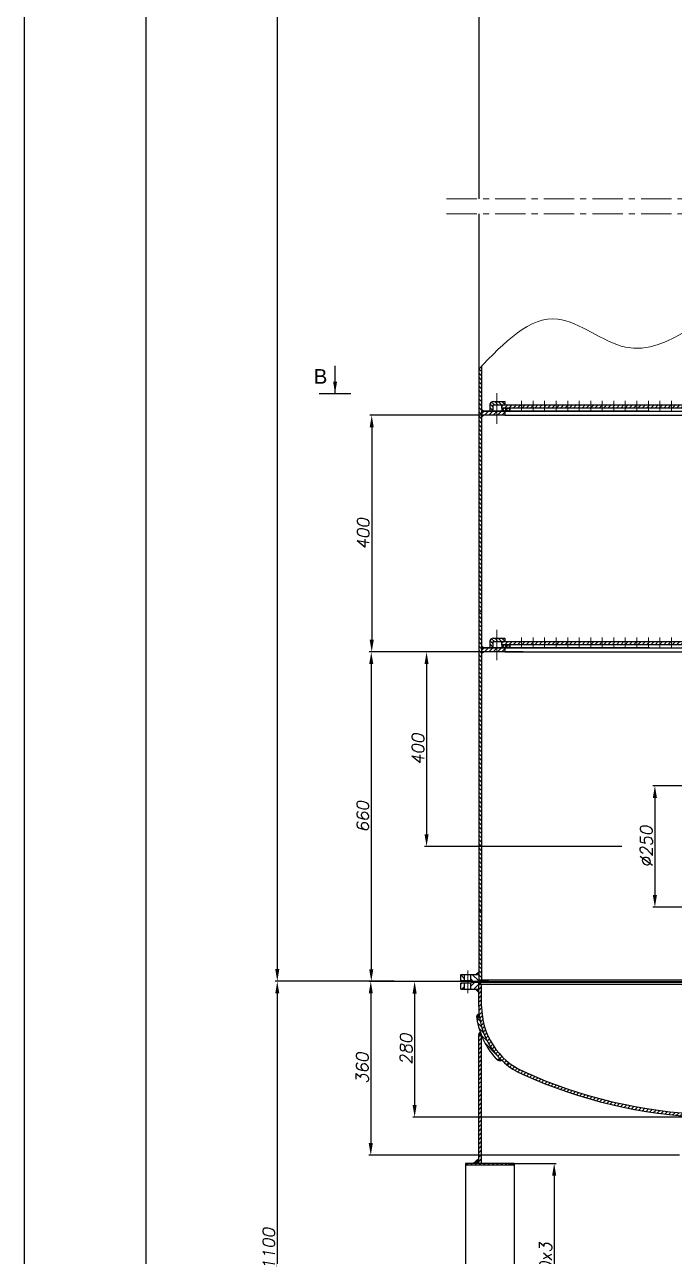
# Model space of a CAD drawing. Header units: inches. Extents: x -9 to 5931, y 0 to 8400.
# Drawn here: x -9 to 1327, y 1347 to 3880 of the extents above; entities that cross this region are included whole.
import ezdxf

# ---------------------------------------------------------------- set-up
doc = ezdxf.new("R2010")
doc.units = ezdxf.units.IN
doc.header["$LTSCALE"] = 50
doc.header["$MEASUREMENT"] = 0
doc.linetypes.add('CENTER', pattern=[2, 1.25, -0.25, 0.25, -0.25])
doc.layers.get('0').update_dxf_attribs({"plot": 0})
for name, color, linetype, lineweight in [('Dam', 2, 'Continuous', 30), ('kthuoc', 3, 'Continuous', 13), ('manh', 4, 'Continuous', 13), ('Net manh', 3, 'Continuous', 13), ('Tam', 1, 'CENTER', 13), ('Tam dut', 1, 'CENTER', 13)]:
    doc.layers.add(name, color=color, linetype=linetype, lineweight=lineweight)
doc.styles.add('chu2.5', font='txt.shx', dxfattribs={"oblique": 10, "height": 25})
doc.dimstyles.new('kichthuoc2.5', dxfattribs={"dimtxt": 25, "dimasz": 25, "dimexe": 4, "dimexo": 0, "dimgap": 5, "dimtad": 1, "dimtoh": 1, "dimdec": 0, "dimzin": 0, "dimdsep": 46, "dimtxsty": 'chu2.5', "dimcen": 5, "dimclrd": 256, "dimclre": 256, "dimclrt": 256, "dimadec": 0, "dimazin": 0, "dimtfac": 1, "dimtdec": 0, "dimtmove": 0, "dimatfit": 0, "dimfxl": 0, "dimtolj": 1, "dimtzin": 0, "dimarcsym": 0})
pattern_1 = [(135, (-224.556, 870.5394), (-4.419417, -4.419417), [])]
pattern_2 = [(45, (-224.556, -3918.4114), (-4.4194174, 4.4194174), [])]
pattern_3 = [(45, (-224.556, -3431.79), (-4.4194174, 4.4194174), [])]
pattern_4 = [(135, (-224.556, 0), (-4.419417, -4.419417), [])]
pattern_5 = [(45, (-224.556, 726.669), (-4.419417, 4.419417), [])]
pattern_6 = [(45, (-224.556, 826.669), (-4.419417, 4.419417), [])]

# ---------------------------------------------------------------- blocks, each defined once
blk = doc.blocks.new('*D10')
at = {"layer": 'DEFPOINTS', "color": 0}
for p in [(954.3, 3076.9), (704.7, 2590.2), (989.4, 2590.2)]:
    blk.add_point(p, dxfattribs=at)
at = {"layer": 'Net manh', "lineweight": -2}
for p, q in [((954.3, 3076.9), (700.7, 3076.9)), ((704.7, 3051.9), (704.7, 2615.2)), ((989.4, 2590.2), (700.7, 2590.2))]:
    blk.add_line(p, q, dxfattribs=at)
at = {"layer": 'Net manh'}
for points in [[(700.5, 3051.9), (708.8, 3051.9), (704.7, 3076.9)], [(700.5, 2615.2), (708.8, 2615.2), (704.7, 2590.2)]]:
    blk.add_solid(points, dxfattribs=at)
at = {"layer": 'Net manh', "insert": (687.2, 2833.5), "char_height": 25, "attachment_point": 5, "rotation": 90, "style": 'chu2.5'}
blk.add_mtext('\\A1;400', dxfattribs=at)
blk = doc.blocks.new('*D4')
at = {"layer": 'DEFPOINTS', "color": 0}
for p in [(1429.9, 2315.2), (1287, 2065.2), (1540.3, 2065.2)]:
    blk.add_point(p, dxfattribs=at)
at = {"layer": 'Net manh', "lineweight": -2}
for p, q in [((1429.9, 2315.2), (1283, 2315.2)), ((1287, 2290.2), (1287, 2090.2)), ((1540.3, 2065.2), (1283, 2065.2))]:
    blk.add_line(p, q, dxfattribs=at)
at = {"layer": 'Net manh'}
for points in [[(1282.8, 2290.2), (1291.2, 2290.2), (1287, 2315.2)], [(1282.8, 2090.2), (1291.2, 2090.2), (1287, 2065.2)]]:
    blk.add_solid(points, dxfattribs=at)
at = {"layer": 'Net manh', "insert": (1269.5, 2190.2), "char_height": 25, "attachment_point": 5, "rotation": 90, "style": 'chu2.5'}
blk.add_mtext('\\A1;%%c250', dxfattribs=at)
blk = doc.blocks.new('*D65')
at = {"layer": 'DEFPOINTS', "color": 0}
for p in [(864.1, 2590.2), (703.7, 1912.9), (945.5, 1912.9)]:
    blk.add_point(p, dxfattribs=at)
at = {"layer": 'kthuoc', "lineweight": -2}
for p, q in [((864.1, 2590.2), (699.7, 2590.2)), ((703.7, 2565.2), (703.7, 1937.9)), ((945.5, 1912.9), (699.7, 1912.9))]:
    blk.add_line(p, q, dxfattribs=at)
at = {"layer": 'kthuoc'}
for points in [[(699.5, 2565.2), (707.9, 2565.2), (703.7, 2590.2)], [(699.5, 1937.9), (707.9, 1937.9), (703.7, 1912.9)]]:
    blk.add_solid(points, dxfattribs=at)
at = {"layer": 'kthuoc', "insert": (686.2, 2251.6), "char_height": 25, "attachment_point": 5, "rotation": 90, "style": 'chu2.5'}
blk.add_mtext('\\A1;660', dxfattribs=at)
blk = doc.blocks.new('*D68')
at = {"layer": 'DEFPOINTS', "color": 0}
for p in [(1016, 2590.2), (817.4, 2190.2), (1218.9, 2190.2)]:
    blk.add_point(p, dxfattribs=at)
at = {"layer": 'kthuoc', "lineweight": -2}
for p, q in [((1016, 2590.2), (813.4, 2590.2)), ((817.4, 2565.2), (817.4, 2215.2)), ((1218.9, 2190.2), (813.4, 2190.2))]:
    blk.add_line(p, q, dxfattribs=at)
at = {"layer": 'kthuoc'}
for points in [[(813.3, 2565.2), (821.6, 2565.2), (817.4, 2590.2)], [(813.3, 2215.2), (821.6, 2215.2), (817.4, 2190.2)]]:
    blk.add_solid(points, dxfattribs=at)
at = {"layer": 'kthuoc', "insert": (799.9, 2390.2), "char_height": 25, "attachment_point": 5, "rotation": 90, "style": 'chu2.5'}
blk.add_mtext('\\A1;400', dxfattribs=at)
blk = doc.blocks.new('*D74')
at = {"layer": 'DEFPOINTS', "color": 0}
for p in [(822.6, 1912.9), (792.9, 1633.6), (1389.9, 1633.6)]:
    blk.add_point(p, dxfattribs=at)
at = {"layer": 'kthuoc', "lineweight": -2}
for p, q in [((822.6, 1912.9), (788.9, 1912.9)), ((792.9, 1887.9), (792.9, 1658.6)), ((1389.9, 1633.6), (788.9, 1633.6))]:
    blk.add_line(p, q, dxfattribs=at)
at = {"layer": 'kthuoc'}
for points in [[(788.7, 1887.9), (797, 1887.9), (792.9, 1912.9)], [(788.7, 1658.6), (797, 1658.6), (792.9, 1633.6)]]:
    blk.add_solid(points, dxfattribs=at)
at = {"layer": 'kthuoc', "insert": (775.4, 1773.3), "char_height": 25, "attachment_point": 5, "rotation": 90, "style": 'chu2.5'}
blk.add_mtext('\\A1;280', dxfattribs=at)
blk = doc.blocks.new('*D85')
at = {"layer": 'DEFPOINTS', "color": 0}
for p in [(652.9, 1913), (510.4, 813), (782.7, 813)]:
    blk.add_point(p, dxfattribs=at)
at = {"layer": 'kthuoc', "lineweight": -2}
for p, q in [((652.9, 1913), (506.4, 1913)), ((510.4, 1888), (510.4, 838)), ((782.7, 813), (506.4, 813))]:
    blk.add_line(p, q, dxfattribs=at)
at = {"layer": 'kthuoc'}
for points in [[(506.2, 1888), (514.6, 1888), (510.4, 1913)], [(506.2, 838), (514.6, 838), (510.4, 813)]]:
    blk.add_solid(points, dxfattribs=at)
at = {"layer": 'kthuoc', "insert": (492.9, 1363), "char_height": 25, "attachment_point": 5, "rotation": 90, "style": 'chu2.5'}
blk.add_mtext('\\A1;1100', dxfattribs=at)
blk = doc.blocks.new('*D83')
at = {"layer": 'DEFPOINTS', "color": 0}
for p in [(985, 1538.7), (978.2, 1088.7), (1079.8, 1088.7)]:
    blk.add_point(p, dxfattribs=at)
at = {"layer": 'kthuoc', "lineweight": -2}
for p, q in [((985, 1538.7), (1083.8, 1538.7)), ((1079.8, 1513.7), (1079.8, 1113.7)), ((978.2, 1088.7), (1083.8, 1088.7))]:
    blk.add_line(p, q, dxfattribs=at)
at = {"layer": 'kthuoc'}
for points in [[(1075.7, 1513.7), (1084, 1513.7), (1079.8, 1538.7)], [(1075.7, 1113.7), (1084, 1113.7), (1079.8, 1088.7)]]:
    blk.add_solid(points, dxfattribs=at)
at = {"layer": 'kthuoc', "insert": (1062.3, 1313.7), "char_height": 25, "attachment_point": 5, "rotation": 90, "style": 'chu2.5'}
blk.add_mtext('\\A1;%%c450x3', dxfattribs=at)
blk = doc.blocks.new('*D73')
at = {"layer": 'DEFPOINTS', "color": 0}
for p in [(750.5, 1913), (702.7, 1555.5), (1337.8, 1555.5)]:
    blk.add_point(p, dxfattribs=at)
at = {"layer": 'kthuoc', "lineweight": -2}
for p, q in [((750.5, 1913), (698.7, 1913)), ((702.7, 1888), (702.7, 1580.5)), ((1337.8, 1555.5), (698.7, 1555.5))]:
    blk.add_line(p, q, dxfattribs=at)
at = {"layer": 'kthuoc'}
for points in [[(698.5, 1888), (706.9, 1888), (702.7, 1913)], [(698.5, 1580.5), (706.9, 1580.5), (702.7, 1555.5)]]:
    blk.add_solid(points, dxfattribs=at)
at = {"layer": 'kthuoc', "insert": (685.2, 1734.3), "char_height": 25, "attachment_point": 5, "rotation": 90, "style": 'chu2.5'}
blk.add_mtext('\\A1;360', dxfattribs=at)
blk = doc.blocks.new('*D86')
at = {"layer": 'DEFPOINTS', "color": 0}
for p in [(694.9, 7490.4), (510.4, 1913), (724.6, 1913)]:
    blk.add_point(p, dxfattribs=at)
at = {"layer": 'Net manh', "lineweight": -2}
for p, q in [((694.9, 7490.4), (506.4, 7490.4)), ((510.4, 7465.4), (510.4, 1938)), ((724.6, 1913), (506.4, 1913))]:
    blk.add_line(p, q, dxfattribs=at)
at = {"layer": 'Net manh'}
for points in [[(506.2, 7465.4), (514.6, 7465.4), (510.4, 7490.4)], [(506.2, 1938), (514.6, 1938), (510.4, 1913)]]:
    blk.add_solid(points, dxfattribs=at)
at = {"layer": 'Net manh', "insert": (492.9, 4701.7), "char_height": 25, "attachment_point": 5, "rotation": 90, "style": 'chu2.5'}
blk.add_mtext('\\A1;8400', dxfattribs=at)

msp = doc.modelspace()

# ---------------------------------------------------------------- hatches: boundary and pattern name
at = {"layer": 'kthuoc'}
h = msp.add_hatch(dxfattribs=at)
h.set_pattern_fill('ANSI31', color=256, scale=50, angle=90, style=0)
h.set_pattern_definition(pattern_4)
edge = h.paths.add_edge_path()
edge.add_spline(control_points=[(930.7, 3178.1), (928.7, 3176), (926.7, 3173.9), (924.7, 3171.8)], knot_values=[0, 0, 0, 0, 7.320632, 7.320632, 7.320632, 7.320632], degree=3, periodic=0)
edge.add_line((924.7, 3171.8), (924.7, 2972.8))
edge.add_line((924.7, 2972.8), (930.7, 2972.8))
edge.add_line((930.7, 2972.8), (930.7, 3178.1))
for points in [[(930.7, 3089.7), (930.7, 3085.2), (935.3, 3085.2)], [(935.1, 3076.9), (930.7, 3076.9), (930.7, 3072.8)], [(930.7, 2603.1), (930.7, 2598.5), (935.3, 2598.5)], [(935.1, 2590.2), (930.7, 2590.2), (930.7, 2586.2)], [(924.7, 1932.6), (918.9, 1927.2), (924.7, 1927.2)], [(930.7, 1916.7), (924.7, 1912.9), (924.7, 1916.7)], [(929.7, 1916.1), (924.7, 1916.1), (924.7, 1912.9)], [(924.7, 1548.4), (913.3, 1538.7), (924.7, 1538.7)]]:
    msp.add_hatch(color=256, dxfattribs=at).paths.add_polyline_path(points)
h = msp.add_hatch(dxfattribs=at)
h.set_pattern_fill('ANSI31', color=256, scale=50, angle=90, style=0)
h.set_pattern_definition(pattern_4)
h.paths.add_polyline_path([(930.7, 2972.8), (924.7, 2972.8), (924.7, 2672.2), (930.7, 2672.4)])
h = msp.add_hatch(dxfattribs=at)
h.set_pattern_fill('ANSI31', color=256, scale=50, angle=90, style=0)
h.set_pattern_definition(pattern_1)
edge = h.paths.add_edge_path()
edge.add_spline(control_points=[(930.7, 2678.6), (928.7, 2676.5), (926.7, 2674.4), (924.7, 2672.3)], knot_values=[0, 0, 0, 0, 7.320632, 7.320632, 7.320632, 7.320632], degree=3, periodic=0)
edge.add_line((924.7, 2672.3), (924.7, 2512.8))
edge.add_line((924.7, 2512.8), (930.7, 2512.8))
edge.add_line((930.7, 2512.8), (930.7, 2678.6))
h = msp.add_hatch(dxfattribs=at)
h.set_pattern_fill('ANSI31', color=256, scale=50, angle=90, style=0)
h.set_pattern_definition(pattern_1)
h.paths.add_polyline_path([(930.7, 2517.8), (924.7, 2517.8), (924.7, 2278.2), (930.7, 2278.2)])
h = msp.add_hatch(dxfattribs=at)
h.set_pattern_fill('ANSI31', color=256, scale=50, angle=90, style=0)
h.set_pattern_definition(pattern_1)
h.paths.add_polyline_path([(930.7, 2278.2), (924.7, 2278.2), (924.7, 2056.9), (930.7, 2056.9)])
h = msp.add_hatch(dxfattribs=at)
h.set_pattern_fill('ANSI31', color=256, scale=50, angle=90, style=0)
h.set_pattern_definition(pattern_4)
h.paths.add_polyline_path([(924.7, 1916.1), (929.8, 1916.1), (930.7, 1916.7), (930.7, 2059.1), (924.7, 2059.1)])
h = msp.add_hatch(dxfattribs=at)
h.set_pattern_fill('ANSI38', color=256, scale=10, style=0)
h.set_pattern_definition([(135, (3079.935, -5833.9382), (0.88388348, 0.88388348), []), (45, (3079.935, -5833.9382), (2.65165043, 0.88388348), [3.125, -1.875])])
h.paths.add_polyline_path([(910.5, 1912.9), (924.7, 1912.9), (924.7, 1911.2), (910.5, 1911.2)])
h = msp.add_hatch(color=256, dxfattribs=at)
h.paths.add_polyline_path([(924.7, 1911.2), (924.7, 1911.2), (924.7, 1907.5), (929.7, 1907.3)])
h.paths.add_polyline_path([(924.7, 1896.9), (918.4, 1896.9), (924.7, 1889.7)])
h = msp.add_hatch(dxfattribs=at)
h.set_pattern_fill('ANSI31', color=256, scale=50, style=0)
h.set_pattern_definition(pattern_6)
h.paths.add_polyline_path([(930.7, 1861.3), (930.7, 1907.3), (929.8, 1907.3), (929.7, 1907.4), (924.7, 1907.4), (924.7, 1861.3, 0.230405), (983.3, 1740.9), (987.6, 1745.2, -0.2318)])
h = msp.add_hatch(color=256, dxfattribs=at)
edge = h.paths.add_edge_path()
edge.add_spline(control_points=[(925.4, 1846.7), (923.6, 1845.6), (920.1, 1843.5), (920.4, 1839.4), (920.5, 1837.2)], knot_values=[0, 0, 0, 0, 5.610833, 11.478842, 11.478842, 11.478842, 11.478842], degree=3, periodic=0)
edge.add_line((920.5, 1837.2), (926.5, 1838.1))
edge.add_arc((1077.7, 1861.3), 153, 185.5015, 188.7123, ccw=False)
h = msp.add_hatch(dxfattribs=at)
h.set_pattern_fill('ANSI31', color=256, scale=50, angle=90, style=0)
h.set_pattern_definition([(135, (-224.556, 826.669), (-4.419417, -4.419417), [])])
h.paths.add_polyline_path([(963.5, 1750.7), (967.8, 1754.9, -0.155583), (926.5, 1838.1), (920.5, 1837.2, 0.155583)])
h = msp.add_hatch(color=256, dxfattribs=at)
edge = h.paths.add_edge_path()
edge.add_spline(control_points=[(927.9, 1808.1), (926.5, 1807.3), (923.7, 1805.7), (924.3, 1802.5), (924.7, 1800.7)], knot_values=[0, 0, 0, 0, 4.12587, 8.89628, 8.89628, 8.89628, 8.89628], degree=3, periodic=0)
edge.add_line((924.7, 1800.7), (930.7, 1800.7))
edge.add_arc((1077.7, 1861.3), 159, 199.5593, 202.4027, ccw=False)
h = msp.add_hatch(dxfattribs=at)
h.set_pattern_fill('ANSI31', color=256, scale=50, style=0)
h.set_pattern_definition(pattern_6)
h.paths.add_polyline_path([(930.7, 1800.7), (924.7, 1800.7), (924.7, 1538.7), (930.7, 1538.7)])
h = msp.add_hatch(color=256, dxfattribs=at)
edge = h.paths.add_edge_path()
edge.add_line((967.8, 1754.9), (963.5, 1750.7))
edge.add_spline(control_points=[(963.5, 1750.7), (965.3, 1749.8), (968.3, 1748.2), (971.1, 1749.8), (972.2, 1750.5)], knot_values=[0, 0, 0, 0, 5.614912, 9.292073, 9.292073, 9.292073, 9.292073], degree=3, periodic=0)
edge.add_arc((1077.7, 1861.3), 153, 224.0856, 226.4228, ccw=False)
h = msp.add_hatch(dxfattribs=at)
h.set_pattern_fill('ANSI31', color=256, scale=50, style=0)
h.set_pattern_definition(pattern_5)
h.paths.add_polyline_path([(1292.7, 1647.1, -0.072301), (1016.7, 1726.5, -0.063914), (984.7, 1746.2), (981.2, 1742.6, 0.064627), (1014.7, 1721.9, 0.072472), (1292.7, 1642)])
h = msp.add_hatch(dxfattribs=at)
h.set_pattern_fill('ANSI31', color=256, scale=50, style=0)
h.set_pattern_definition(pattern_5)
h.paths.add_polyline_path([(1290.3, 1647.4), (1289.1, 1642.5, 0.02523), (1389.9, 1633.6), (1389.9, 1638.6, -0.025057)])
h = msp.add_hatch(dxfattribs=at)
h.set_pattern_fill('ANSI31', color=256, scale=50, angle=90, style=0)
h.set_pattern_definition([(135, (-224.556, 231.9754), (-4.419417, -4.419417), [])])
h.paths.add_polyline_path([(997.7, 1538.7), (897.7, 1538.7), (897.7, 1534.7), (997.7, 1534.7)])
at = {"layer": 'manh'}
h = msp.add_hatch(dxfattribs=at)
h.set_pattern_fill('ANSI31', color=256, scale=70, style=0)
h.set_pattern_definition([(315, (22273.95, 9384.419), (-6.1871843, -6.1871843), [])])
h.paths.add_polyline_path([(895.7, 1914.6), (887.7, 1914.6), (887.7, 1927.2), (895.7, 1927.2)])
h.paths.add_polyline_path([(908.3, 1927.2), (924.7, 1927.2), (924.7, 1912.9), (910.5, 1912.9), (908.3, 1914.6)])
h = msp.add_hatch(dxfattribs=at)
h.set_pattern_fill('ANSI31', color=256, scale=70, angle=90, style=0)
h.set_pattern_definition([(225, (22273.95, 9384.419), (-6.1871843, 6.1871843), [])])
h.paths.add_polyline_path([(887.7, 1909.5), (895.7, 1909.5), (895.7, 1896.9), (887.7, 1896.9)])
h.paths.add_polyline_path([(908.3, 1896.9), (908.3, 1909.5), (910.5, 1911.2), (924.8, 1911.2), (924.8, 1896.9)])
at = {"layer": 'Net manh'}
h = msp.add_hatch(dxfattribs=at)
h.set_pattern_fill('ANSI31', color=256, scale=41.666667, style=0)
h.set_pattern_definition([(135, (-25688.1796, -625.2784), (3.6828478, 3.6828478), [])])
h.paths.add_polyline_path([(954.6, 3105.1), (978.3, 3105.1), (978.3, 3098.4), (954.6, 3098.4), (954.6, 3085.2), (948, 3085.2), (948, 3098.4, -0.414214)])
h = msp.add_hatch(dxfattribs=at)
h.set_pattern_fill('ANSI31', color=256, scale=50, style=0)
h.set_pattern_definition(pattern_3)
edge = h.paths.add_edge_path()
edge.add_line((1427.7, 3098.4), (1261.1, 3098.4))
edge.add_spline(control_points=[(1261.1, 3098.4), (1260.1, 3096.2), (1259.1, 3094), (1258.2, 3091.8)], knot_values=[719.779561, 719.779561, 719.779561, 719.779561, 727.189817, 727.189817, 727.189817, 727.189817], degree=3, periodic=0)
edge.add_line((1258.2, 3091.8), (1427.7, 3091.8))
edge.add_line((1427.7, 3091.8), (1427.7, 3098.4))
edge = h.paths.add_edge_path()
edge.add_spline(control_points=[(1258.2, 3091.8), (1259.1, 3094), (1260.1, 3096.2), (1261.1, 3098.4)], knot_values=[719.779561, 719.779561, 719.779561, 719.779561, 727.189817, 727.189817, 727.189817, 727.189817], degree=3, periodic=0)
edge.add_line((1261.1, 3098.4), (1012.9, 3098.4))
edge.add_line((1012.9, 3098.4), (1012.9, 3091.8))
edge.add_line((1012.9, 3091.8), (1258.2, 3091.8))
h.paths.add_polyline_path([(1012.9, 3098.4), (988.7, 3098.4), (982.2, 3098.4), (972.2, 3098.4), (972.2, 3091.8), (988.7, 3091.8), (1012.9, 3091.8)])
h = msp.add_hatch(dxfattribs=at)
h.set_pattern_fill('ANSI37', color=256, scale=41.666667, style=0)
h.set_pattern_definition([(135, (-23292.257, -663.8664), (3.6828478, 3.6828478), []), (45, (-23292.257, -663.8664), (3.6828478, -3.6828478), [])])
h.paths.add_polyline_path([(972.2, 3091.8), (988.7, 3091.8), (988.7, 3085.2), (972.2, 3085.2)])
h = msp.add_hatch(dxfattribs=at)
h.set_pattern_fill('ANSI31', color=256, scale=50, style=0)
h.set_pattern_definition(pattern_3)
h.paths.add_polyline_path([(962.2, 3085.2), (930.7, 3085.2), (930.7, 3076.9), (962.2, 3076.9)])
h.paths.add_polyline_path([(978.3, 3085.2), (962.2, 3085.2), (962.2, 3076.9), (978.3, 3076.9)])
h = msp.add_hatch(dxfattribs=at)
h.set_pattern_fill('ANSI31', color=256, scale=41.666667, style=0)
h.set_pattern_definition([(135, (-25688.1796, -1111.9), (3.6828478, 3.6828478), [])])
h.paths.add_polyline_path([(954.6, 2618.4), (978.3, 2618.4), (978.3, 2611.8), (954.6, 2611.8), (954.6, 2598.5), (948, 2598.5), (948, 2611.8, -0.414214)])
h = msp.add_hatch(dxfattribs=at)
h.set_pattern_fill('ANSI31', color=256, scale=50, style=0)
h.set_pattern_definition(pattern_2)
edge = h.paths.add_edge_path()
edge.add_line((1427.7, 2611.8), (1261.1, 2611.8))
edge.add_spline(control_points=[(1261.1, 2611.8), (1260.1, 2609.6), (1259.1, 2607.4), (1258.2, 2605.2)], knot_values=[719.779561, 719.779561, 719.779561, 719.779561, 727.189817, 727.189817, 727.189817, 727.189817], degree=3, periodic=0)
edge.add_line((1258.2, 2605.2), (1427.7, 2605.2))
edge.add_line((1427.7, 2605.2), (1427.7, 2611.8))
edge = h.paths.add_edge_path()
edge.add_spline(control_points=[(1258.2, 2605.2), (1259.1, 2607.4), (1260.1, 2609.6), (1261.1, 2611.8)], knot_values=[719.779561, 719.779561, 719.779561, 719.779561, 727.189817, 727.189817, 727.189817, 727.189817], degree=3, periodic=0)
edge.add_line((1261.1, 2611.8), (1012.9, 2611.8))
edge.add_line((1012.9, 2611.8), (1012.9, 2605.2))
edge.add_line((1012.9, 2605.2), (1258.2, 2605.2))
h.paths.add_polyline_path([(1012.9, 2611.8), (988.7, 2611.8), (982.2, 2611.8), (972.2, 2611.8), (972.2, 2605.2), (988.7, 2605.2), (1012.9, 2605.2)])
h = msp.add_hatch(dxfattribs=at)
h.set_pattern_fill('ANSI31', color=256, scale=50, style=0)
h.set_pattern_definition(pattern_2)
h.paths.add_polyline_path([(962.2, 2598.5), (930.7, 2598.5), (930.7, 2590.2), (962.2, 2590.2)])
h.paths.add_polyline_path([(978.3, 2598.5), (962.2, 2598.5), (962.2, 2590.2), (978.3, 2590.2)])
h = msp.add_hatch(dxfattribs=at)
h.set_pattern_fill('ANSI37', color=256, scale=41.666667, style=0)
h.set_pattern_definition([(135, (-23292.257, -1150.488), (3.6828478, 3.6828478), []), (45, (-23292.257, -1150.488), (3.6828478, -3.6828478), [])])
h.paths.add_polyline_path([(972.2, 2605.2), (988.7, 2605.2), (988.7, 2598.5), (972.2, 2598.5)])

# ---------------------------------------------------------------- linework, layer by layer
msp.add_lwpolyline([(-9.2, 0), (-9.2, 8400), (5930.8, 8400), (5930.8, 0), (-9.2, 0)], close=True)
at = {"layer": 'Dam'}
for p, q in [((240.8, 50), (240.8, 8350)), ((924.7, 4317.5), (924.7, 3521.8)), ((924.7, 3491.2), (924.7, 1912.9)), ((930.7, 3178.1), (930.7, 1916.1)), ((596.7, 3121.4), (661.9, 3121.4)), ((954.6, 3091.8), (954.6, 3098.4)), ((954.6, 3098.4), (982.2, 3098.4)), ((972.2, 3091.8), (972.2, 3098.4)), ((988.7, 3091.8), (972.2, 3091.8)), ((972.2, 3091.8), (972.2, 3085.2)), ((978.3, 3105.1), (978.3, 3098.4)), ((988.7, 3098.4), (1427.7, 3098.4)), ((988.7, 3091.8), (988.7, 3085.2)), ((1424.2, 3091.8), (988.7, 3091.8)), ((964.7, 3085.2), (930.7, 3085.2)), ((1276, 3085.2), (965, 3085.2)), ((954.6, 2611.8), (982.2, 2611.8)), ((954.6, 2605.2), (954.6, 2611.8)), ((972.2, 2605.2), (972.2, 2611.8)), ((978.3, 2618.4), (978.3, 2611.8)), ((988.7, 2611.8), (1427.7, 2611.8)), ((964.7, 2598.5), (930.7, 2598.5)), ((1276, 2598.5), (965, 2598.5)), ((972.2, 2605.2), (972.2, 2598.5)), ((988.7, 2605.2), (972.2, 2605.2)), ((1424.2, 2605.2), (988.7, 2605.2)), ((988.7, 2605.2), (988.7, 2598.5)), ((887.7, 1914.6), (887.7, 1927.2)), ((887.7, 1927.2), (924.7, 1927.2)), ((895.7, 1914.6), (895.7, 1927.2)), ((908.3, 1914.6), (908.3, 1927.2)), ((887.7, 1914.6), (908.3, 1914.6)), ((908.3, 1909.5), (887.7, 1909.5)), ((887.7, 1896.9), (887.7, 1909.5)), ((895.7, 1896.9), (895.7, 1909.5)), ((910.5, 1912.9), (908.3, 1914.6)), ((910.5, 1911.2), (908.3, 1909.5)), ((908.3, 1896.9), (908.3, 1909.5)), ((910.5, 1911.2), (910.5, 1912.9)), ((910.5, 1912.9), (1427.7, 1912.9)), ((910.5, 1911.2), (1427.7, 1911.2)), ((924.7, 1917), (924.7, 1908.3)), ((924.7, 1861.3), (924.7, 1911.3)), ((924.7, 1907.3), (1427.7, 1907.3)), ((929.7, 1916.1), (1427.7, 1916.1)), ((930.7, 1861.3), (930.7, 1907.3)), ((887.7, 1896.9), (924.7, 1896.9)), ((926.5, 1838.1), (920.5, 1837.2)), ((967.8, 1754.9), (963.5, 1750.7))]:
    msp.add_line(p, q, dxfattribs=at)
at = {"layer": 'Dam', "color": 2}
for p, q in [((930.7, 3085.2), (1423.5, 3085.2)), ((978.3, 3076.9), (930.7, 3076.9)), ((978.3, 3085.2), (978.3, 3076.9)), ((978.3, 3076.9), (1409.1, 3076.9)), ((930.7, 2598.5), (1423.5, 2598.5)), ((978.3, 2590.2), (930.7, 2590.2)), ((978.3, 2598.5), (978.3, 2590.2)), ((978.3, 2590.2), (1409.1, 2590.2)), ((924.7, 1538.7), (924.7, 1800.7)), ((930.7, 1800.7), (924.7, 1800.7)), ((930.7, 1538.7), (930.7, 1800.7)), ((897.7, 1538.7), (897.7, 1088.7)), ((997.7, 1538.7), (897.7, 1538.7)), ((997.7, 1534.7), (897.7, 1534.7)), ((997.7, 1538.7), (997.7, 1088.7))]:
    msp.add_line(p, q, dxfattribs=at)
at = {"layer": 'Dam'}
for points in [[(948, 3085.2), (948, 3098.4, -0.15043), (949.1, 3102.2, -0.15043)], [(948, 2598.5), (948, 2611.8, -0.15043), (949.1, 2615.5, -0.15043)]]:
    msp.add_lwpolyline(points, format="xyb", dxfattribs=at)
for points in [[(954.6, 3105.1), (978.3, 3105.1)], [(954.6, 3085.2), (954.6, 3098.4)], [(982.2, 3098.4), (988.7, 3098.4)], [(954.6, 2618.4), (978.3, 2618.4)], [(954.6, 2598.5), (954.6, 2611.8)], [(982.2, 2611.8), (988.7, 2611.8)]]:
    msp.add_lwpolyline(points, dxfattribs=at)
for centre, radius, start, end in [((954.6, 3098.4), 6.63, 90, 180), ((954.6, 2611.8), 6.63, 90, 180), ((1077.7, 1861.3), 153, 180, 245.6843), ((1077.7, 1861.3), 147, 180, 245.6843), ((1077.7, 1861.3), 159, 188.7123, 224.0856), ((1427.7, 2635.9), 997, 245.6843, 267.8402), ((1427.7, 2635.9), 1003, 245.6843, 267.8402)]:
    msp.add_arc(centre, radius, start, end, dxfattribs=at)
at = {"layer": 'kthuoc', "color": 2, "lineweight": 0}
for p, q in [((982.2, 3098.4), (972.2, 3098.4)), ((972.2, 3098.4), (972.2, 3091.8)), ((972.2, 3091.8), (988.7, 3091.8)), ((988.7, 3098.4), (982.2, 3098.4)), ((1012.9, 3098.4), (988.7, 3098.4)), ((988.7, 3091.8), (1012.9, 3091.8)), ((1261.1, 3098.4), (1012.9, 3098.4)), ((1012.9, 3091.8), (1258.2, 3091.8)), ((972.2, 2611.8), (972.2, 2605.2)), ((982.2, 2611.8), (972.2, 2611.8)), ((988.7, 2611.8), (982.2, 2611.8)), ((1012.9, 2611.8), (988.7, 2611.8)), ((1261.1, 2611.8), (1012.9, 2611.8)), ((972.2, 2605.2), (988.7, 2605.2)), ((988.7, 2605.2), (1012.9, 2605.2)), ((1012.9, 2605.2), (1258.2, 2605.2))]:
    msp.add_line(p, q, dxfattribs=at)
at = {"layer": 'kthuoc', "color": 1, "lineweight": 0}
for p, q in [((1012.9, 3098.4), (1012.9, 3091.8)), ((1012.9, 3091.8), (1012.9, 3098.4)), ((1012.9, 2605.2), (1012.9, 2611.8)), ((1012.9, 2611.8), (1012.9, 2605.2))]:
    msp.add_line(p, q, dxfattribs=at)
at = {"layer": 'kthuoc'}
for p, q in [((930.7, 3089.7), (935.3, 3085.2)), ((935.1, 3076.9), (930.7, 3072.8)), ((930.7, 2603.1), (935.3, 2598.5)), ((935.1, 2590.2), (930.7, 2586.2)), ((918.9, 1927.2), (924.7, 1932.6)), ((924.7, 1912.9), (930.7, 1916.7)), ((924.7, 1912.9), (929.7, 1916.1)), ((924.7, 1916.1), (924.7, 1912.9)), ((929.7, 1916.1), (924.7, 1916.1)), ((924.7, 1911.2), (929.7, 1907.3)), ((929.7, 1907.3), (924.7, 1907.5)), ((918.4, 1896.9), (924.7, 1889.7)), ((924.7, 1548.4), (913.3, 1538.7))]:
    msp.add_line(p, q, dxfattribs=at)
for points in [[(924.7, 3171.8), (1087.1, 3274.8), (1226.3, 3217.1), (1500.5, 3325.3), (1753.6, 3320.5), (1930.7, 3462.4)], [(920.5, 1837.2), (921.1, 1843.1), (925.4, 1846.7)], [(924.7, 1800.7), (924.7, 1805.5), (927.9, 1808.1)], [(963.5, 1750.7), (968.8, 1749), (972.2, 1750.5)]]:
    msp.add_spline(points, degree=3, dxfattribs=at)
at = {"layer": 'manh'}
msp.add_line((629.3, 3121.4), (629.3, 3178.4), dxfattribs=at)
at = {"layer": 'Tam'}
for p, q in [((858.5, 3521.8), (2005.6, 3521.8)), ((858.5, 3491.2), (2005.6, 3491.2)), ((902, 1888.5), (902, 1935.5))]:
    msp.add_line(p, q, dxfattribs=at)
at = {"layer": 'Tam dut'}
for p, q in [((962.2, 3122.2), (962.2, 3058.2)), ((1012.9, 3106.4), (1012.9, 3086.9)), ((1036.6, 3106.4), (1036.6, 3086.9)), ((1060.3, 3106.4), (1060.3, 3086.9)), ((1084, 3106.4), (1084, 3086.9)), ((1107.7, 3106.4), (1107.7, 3086.9)), ((1131.4, 3106.4), (1131.4, 3086.9)), ((1155.1, 3106.4), (1155.1, 3086.9)), ((1178.8, 3106.4), (1178.8, 3086.9)), ((1202.5, 3106.4), (1202.5, 3086.9)), ((1226.2, 3106.4), (1226.2, 3086.9)), ((1249.9, 3106.4), (1249.9, 3086.9)), ((1273.6, 3106.4), (1273.6, 3086.9)), ((1297.3, 3106.4), (1297.3, 3086.9)), ((1321, 3106.4), (1321, 3086.9)), ((962.2, 2635.6), (962.2, 2571.6)), ((1012.9, 2619.7), (1012.9, 2600.3)), ((1036.6, 2619.7), (1036.6, 2600.3)), ((1060.3, 2619.7), (1060.3, 2600.3)), ((1084, 2619.7), (1084, 2600.3)), ((1107.7, 2619.7), (1107.7, 2600.3)), ((1131.4, 2619.7), (1131.4, 2600.3)), ((1155.1, 2619.7), (1155.1, 2600.3)), ((1178.8, 2619.7), (1178.8, 2600.3)), ((1202.5, 2619.7), (1202.5, 2600.3)), ((1226.2, 2619.7), (1226.2, 2600.3)), ((1249.9, 2619.7), (1249.9, 2600.3)), ((1273.6, 2619.7), (1273.6, 2600.3)), ((1297.3, 2619.7), (1297.3, 2600.3)), ((1321, 2619.7), (1321, 2600.3))]:
    msp.add_line(p, q, dxfattribs=at)

# ---------------------------------------------------------------- texts
at = {"layer": 'manh', "insert": (585.4, 3156.9), "char_height": 30, "width": 272.762, "attachment_point": 4}
msp.add_mtext('{\\f.VnArial|b0|i0|c0|p34;B}', dxfattribs=at)

# ---------------------------------------------------------------- dimensions: what is measured, and where the dimension line sits
at = {"layer": 'kthuoc'}
for base, p1, p2, text, picture, middle in [((703.7, 1912.9), (864.1, 2590.2), (945.5, 1912.9), '660', '*D65', (686.2, 2251.6)), ((702.7, 1555.5), (750.5, 1913), (1337.8, 1555.5), '360', '*D73', (685.2, 1734.3)), ((792.9, 1633.6), (822.6, 1912.9), (1389.9, 1633.6), '280', '*D74', (775.4, 1773.3)), ((1079.8, 1088.7), (985, 1538.7), (978.2, 1088.7), '%%c<>x3', '*D83', (1062.3, 1313.7))]:
    dim = msp.add_linear_dim(base=base, p1=p1, p2=p2, angle=90, text=text, dimstyle='kichthuoc2.5', dxfattribs=at)
    dim.commit()
    dim.dimension.update_dxf_attribs({"geometry": picture, "text_midpoint": middle})
for base, p1, p2, picture, middle in [((817.4, 2190.2), (1016, 2590.2), (1218.9, 2190.2), '*D68', (799.9, 2390.2)), ((510.4, 813), (652.9, 1913), (782.7, 813), '*D85', (492.9, 1363))]:
    dim = msp.add_linear_dim(base=base, p1=p1, p2=p2, angle=90, dimstyle='kichthuoc2.5', dxfattribs=at)
    dim.commit()
    dim.dimension.update_dxf_attribs({"geometry": picture, "text_midpoint": middle})
at = {"layer": 'Net manh'}
for base, p1, p2, text, picture, middle in [((510.4, 1913), (694.9, 7490.4), (724.6, 1913), '8400', '*D86', (492.9, 4701.7)), ((704.7, 2590.2), (954.3, 3076.9), (989.4, 2590.2), '400', '*D10', (687.2, 2833.5))]:
    dim = msp.add_linear_dim(base=base, p1=p1, p2=p2, angle=90, text=text, dimstyle='kichthuoc2.5', dxfattribs=at)
    dim.commit()
    dim.dimension.update_dxf_attribs({"geometry": picture, "text_midpoint": middle})
dim = msp.add_linear_dim(base=(1287, 2065.2), p1=(1429.9, 2315.2), p2=(1540.3, 2065.2), angle=90, text='%%c<>', dimstyle='kichthuoc2.5', dxfattribs=at)
dim.commit()
dim.dimension.update_dxf_attribs({"geometry": '*D4', "text_midpoint": (1287, 2190.2), "dimtype": 160})

# ---------------------------------------------------------------- leaders
at = {"layer": 'manh'}
msp.add_leader([(629.3, 3121.4), (629.3, 3178.4)], dimstyle='kichthuoc2.5', override={"dimgap": 5, "dimtad": 0}, dxfattribs=at)

doc.saveas('drawing.dxf')
